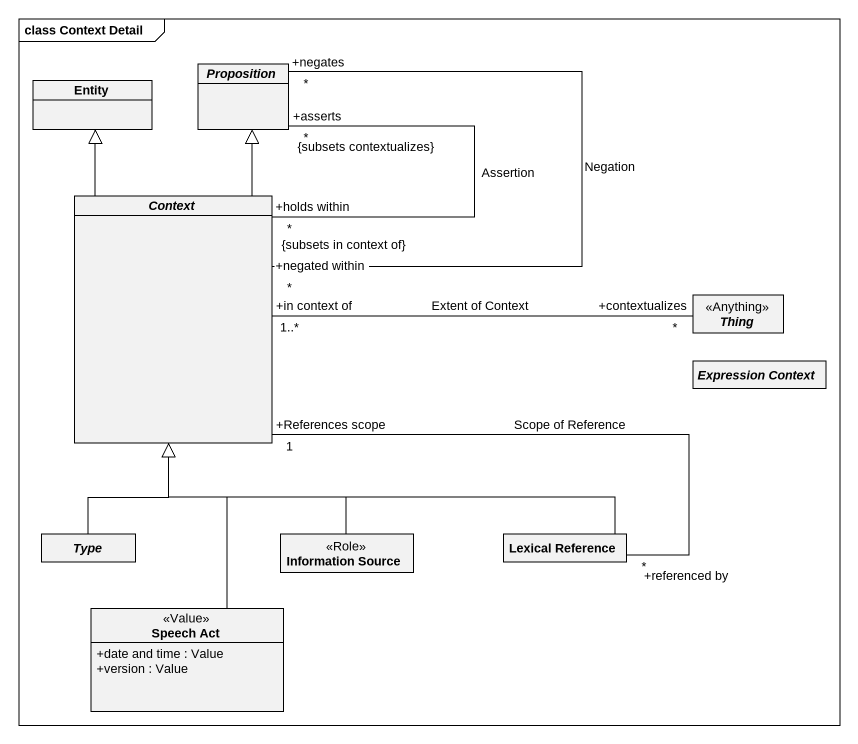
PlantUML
@startuml
mainframe class Context Detail
hide circle
hide empty members
skinparam classAttributeIconSize 0
class "Entity" as Entity_
abstract class Proposition
abstract class Context
abstract class Thing <<Anything>>
abstract class "Expression Context" as Expression_Context
abstract class Type
class "Information Source" as Information_Source <<Role>>
class "Lexical Reference" as Lexical_Reference
class "Speech Act" as Speech_Act <<Value>> {
  +date and time : Value
  +version : Value
}
Context -up-|> Entity_
Context "+holds within\n*\n{subsets in context of}" -up- "+asserts\n*\n{subsets contextualizes}" Proposition : Assertion
Context -up-|> Proposition
Context "+negated within\n*" -up- "+negates\n*" Proposition : Negation
Context "+in context of\n1..*" -right- "+contextualizes\n*" Thing : Extent of Context
Type -up-|> Context
Information_Source -up-|> Context
Lexical_Reference "*\n+referenced by" -left- "+References scope\n1" Context : Scope of Reference
Lexical_Reference -left-|> Context
Speech_Act -up-|> Context
@enduml
